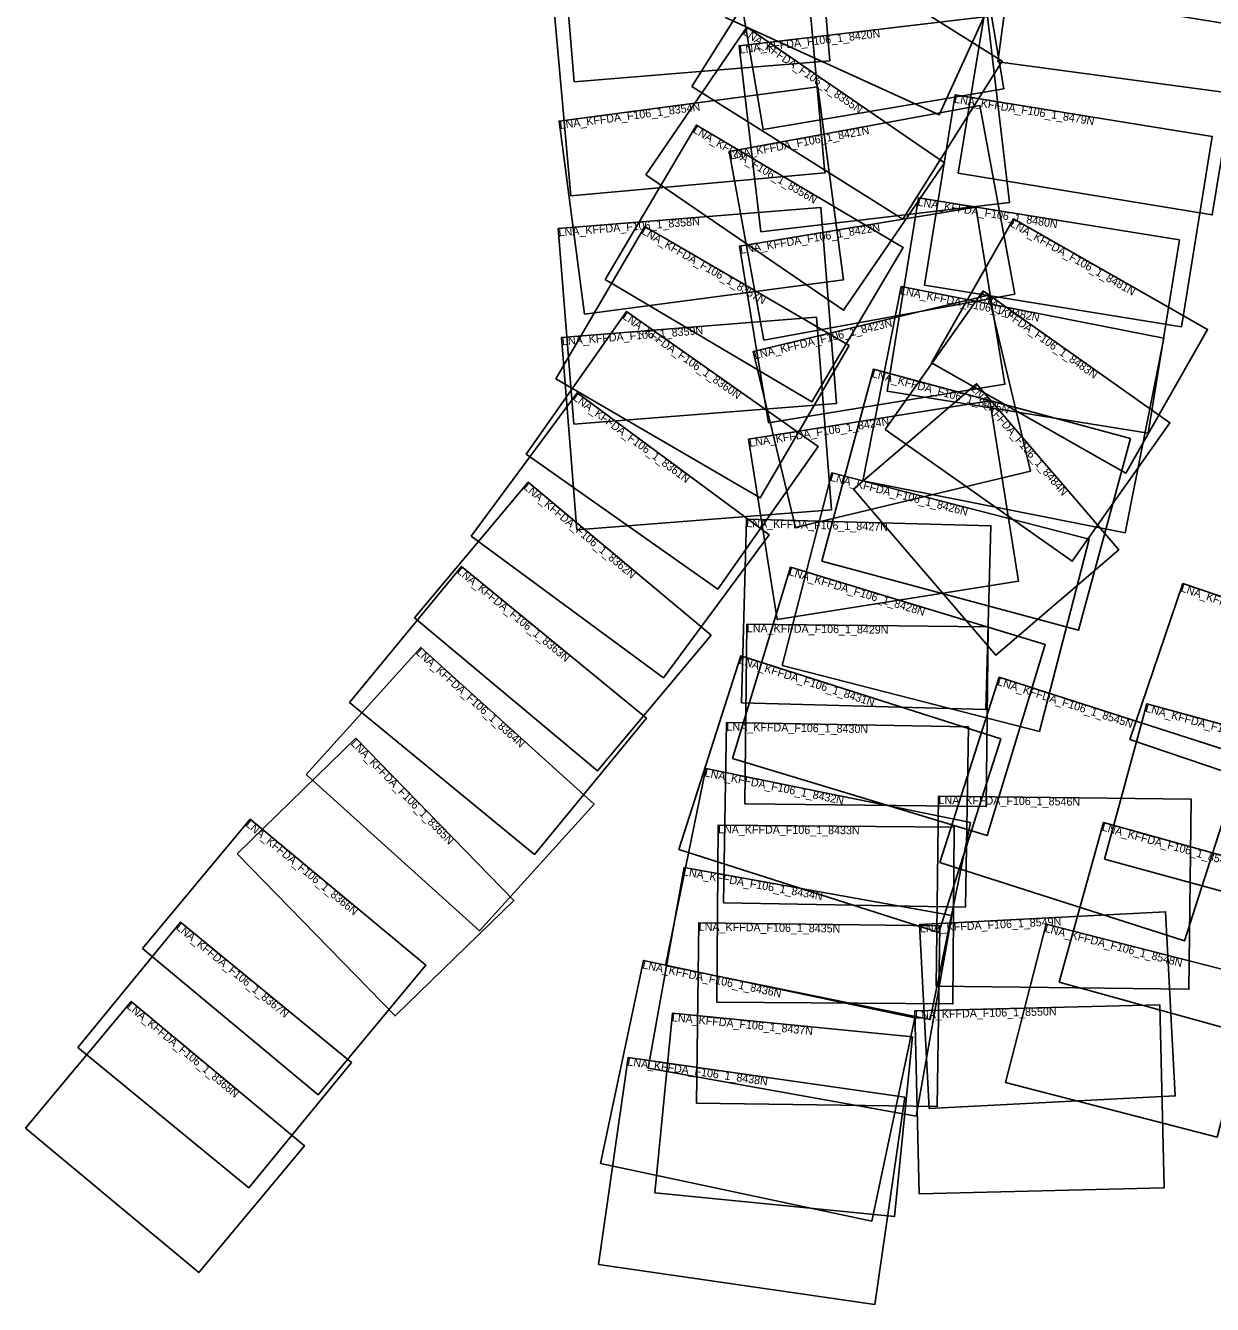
# Model space of a CAD drawing. Extents: x 400832 to 425269, y 295955 to 325775.
# Drawn here: x 400832 to 408247, y 296824 to 304816 of the extents above; entities that cross this region are included whole.
import ezdxf

# ---------------------------------------------------------------- set-up
doc = ezdxf.new("R2010")
doc.units = 0
doc.layers.add('Default', color=7, linetype='Continuous')

msp = doc.modelspace()

# ---------------------------------------------------------------- linework, layer by layer
at = {"layer": 'Default'}
for points in [[(405204.9, 304867), (405661.6, 305867.6), (406995.6, 305258.6), (406538.9, 304258.1)], [(404258.4, 304463.3), (404158.8, 305659.6), (405755.9, 305792.7), (405855.6, 304596.4)], [(406906, 304588.8), (407066.8, 305781.1), (408675.6, 305564.1), (408514.8, 304371.8)], [(405439.5, 304166.5), (405249, 305292.4), (406753.2, 305547), (406943.8, 304421)], [(404994.7, 304435.4), (405615.3, 305422.3), (406934.2, 304592.9), (406313.5, 303606)], [(404238.9, 303752.3), (404132.2, 304935.7), (405718.6, 305078.8), (405825.4, 303895.4)], [(406657.9, 303893.1), (406851.1, 305069.8), (408438.8, 304809.1), (408245.6, 303632.4)], [(404706.4, 303883), (405337.6, 304804.9), (406573.5, 303958.7), (405942.3, 303036.8)], [(405425.6, 303527.5), (405289.3, 304689.7), (406841.9, 304871.6), (406978.1, 303709.5)], [(404324.6, 303012.6), (404165.3, 304218.8), (405782.3, 304432.2), (405941.6, 303226)], [(406446.9, 303193.1), (406639.5, 304383.5), (408245.6, 304123.7), (408053.1, 302933.3)], [(405444.9, 302849), (405227.2, 304027.9), (406794, 304317.1), (407011.6, 303138.2)], [(404452.2, 303229.8), (405022.7, 304193.7), (406315, 303428.9), (405744.5, 302464.9)], [(406215.1, 302531.2), (406410.3, 303739.8), (408041, 303476.4), (407845.9, 302267.8)], [(404257, 302324.2), (404159.8, 303548.5), (405801.1, 303678.7), (405898.2, 302454.4)], [(405473.4, 302332.6), (405292.2, 303438.3), (406769.5, 303680.4), (406950.7, 302574.6)], [(406492.5, 302708.5), (407003.9, 303607.3), (408216.6, 302917.3), (407705.2, 302018.5)], [(404145, 302608.2), (404700.2, 303560.7), (405977.1, 302816.3), (405421.8, 301863.8)], [(405641.9, 301679.4), (405378.1, 302778.8), (406846.9, 303131.3), (407110.8, 302031.9)], [(406062.9, 301971), (406303.1, 303186), (407942.5, 302861.8), (407702.2, 301646.8)], [(406203.2, 302292), (406813.7, 303157.4), (407981.3, 302333.7), (407370.8, 301468.3)], [(403958.5, 302137.1), (404585.9, 303028.8), (405783.4, 302186.1), (405156, 301294.5)], [(404275.4, 301664.4), (404180.8, 302867.6), (405772.5, 302992.7), (405867, 301789.5)], [(405805.8, 301469.9), (406128.8, 302668.2), (407734.1, 302235.6), (407411.1, 301037.3)], [(406005, 301919), (406773.3, 302577.1), (407661.2, 301540.4), (406892.8, 300882.4)], [(403616.5, 301625.6), (404277.7, 302520.6), (405477.4, 301634.2), (404816.2, 300739.3)], [(405527.9, 301104.1), (405349.1, 302231.6), (406855.4, 302470.5), (407034.2, 301343)], [(405558.5, 300817.3), (405868, 302020.8), (407476.8, 301607.1), (407167.4, 300403.6)], [(403262, 301113.8), (403971.8, 301962.4), (405114.7, 301006.4), (404404.9, 300157.8)], [(405304.2, 300584.3), (405335.5, 301731.9), (406863.3, 301690.3), (406832.1, 300542.7)], [(402856, 300585.5), (403555.3, 301436.3), (404710.5, 300486.9), (404011.2, 299636.1)], [(405248.2, 300236.3), (405610.6, 301431), (407201.3, 300948.5), (406838.9, 299753.7)], [(407731.5, 300353.9), (408061.3, 301328.4), (409355.3, 300890.4), (409025.4, 299915.9)], [(405325.8, 299952.3), (405338.2, 301075.1), (406845.9, 301058.4), (406833.5, 299935.6)], [(402583.9, 300136.3), (403300.5, 300929.6), (404383.6, 299951.2), (403666.9, 299157.9)], [(404912.8, 299667.7), (405299.8, 300877.4), (406924.2, 300357.6), (406537.1, 299147.9)], [(406543.7, 299585.9), (406914.8, 300743.4), (408443.9, 300253.2), (408072.8, 299095.7)], [(407572.7, 299605.9), (407837.7, 300577.4), (409127.6, 300225.5), (408862.6, 299254)], [(405191.2, 299334.1), (405211.5, 300460.1), (406723.5, 300432.9), (406703.2, 299306.9)], [(402154.1, 299639.6), (402895.8, 300361.9), (403882, 299349.1), (403140.3, 298626.9)], [(404830.3, 298942.4), (405082, 300173.4), (406735, 299835.3), (406483.2, 298604.4)], [(406521.8, 298813), (406536.1, 300001.2), (408113.8, 299982.2), (408099.5, 298794)], [(401562.5, 299047.6), (402234.8, 299856.1), (403332.6, 298943.3), (402660.3, 298134.8)], [(405149.6, 298713.2), (405158.2, 299818.5), (406633.9, 299807.1), (406625.4, 298701.8)], [(407289.5, 298838), (407566.1, 299834.9), (408897.9, 299465.3), (408621.3, 298468.5)], [(404720.9, 298301.2), (404945.5, 299555.2), (406619.7, 299255.3), (406395.1, 298001.3)], [(401157.3, 298429.2), (401799.5, 299212), (402868.3, 298335.1), (402226.1, 297552.3)], [(405022.5, 298082.2), (405037.8, 299209.8), (406543.2, 299189.2), (406527.9, 298061.6)], [(406477.4, 298047.6), (406417.5, 299198.1), (407954.5, 299278.1), (408014.4, 298127.6)], [(406953.2, 298210.9), (407208.7, 299201.5), (408532.1, 298860), (408276.5, 297869.5)], [(404424, 297704.7), (404693.2, 298973.7), (406387.4, 298614.4), (406118.3, 297345.4)], [(400831.6, 297925.3), (401492.3, 298717.5), (402574, 297815.4), (401913.3, 297023.2)], [(406415.6, 297515.3), (406388.2, 298659.9), (407917.5, 298696.5), (407944.9, 297551.9)], [(404762.3, 297520.8), (404873.2, 298643.7), (406372.5, 298495.6), (406261.5, 297372.7)], [(404410.2, 297073.3), (404596.7, 298367.4), (406324.5, 298118.4), (406138, 296824.2)]]:
    msp.add_lwpolyline(points, close=True, dxfattribs=at)

# ---------------------------------------------------------------- texts
for s, rotation, p in [('LNA_KFFDA_F106_1_8355N', 325.59934, (405309.4, 304763.7)), ('LNA_KFFDA_F106_1_8420N', 6.68561, (405295.2, 304640)), ('LNA_KFFDA_F106_1_8354N', 7.51997, (404171.9, 304169.2)), ('LNA_KFFDA_F106_1_8479N', 350.80999, (406631.5, 304334.2)), ('LNA_KFFDA_F106_1_8356N', 329.38096, (404997.3, 304150.7)), ('LNA_KFFDA_F106_1_8421N', 10.45949, (405236.3, 303978.7)), ('LNA_KFFDA_F106_1_8480N', 350.82593, (406402.4, 303690.4)), ('LNA_KFFDA_F106_1_8358N', 4.53589, (404163.8, 303498.7)), ('LNA_KFFDA_F106_1_8481N', 330.36084, (406979.2, 303563.8)), ('LNA_KFFDA_F106_1_8357N', 329.75808, (404675.1, 303517.5)), ('LNA_KFFDA_F106_1_8422N', 9.30598, (405300.3, 303389)), ('LNA_KFFDA_F106_1_8482N', 348.81284, (406293.4, 303137)), ('LNA_KFFDA_F106_1_8483N', 324.79984, (406784.9, 303116.5)), ('LNA_KFFDA_F106_1_8360N', 324.86674, (404557.1, 302987.9)), ('LNA_KFFDA_F106_1_8423N', 13.49447, (405389.8, 302730.2)), ('LNA_KFFDA_F106_1_8359N', 4.49275, (404184.8, 302817.8)), ('LNA_KFFDA_F106_1_8425N', 344.9174, (406115.8, 302619.9)), ('LNA_KFFDA_F106_1_8484N', 310.57879, (406735.3, 302544.5)), ('LNA_KFFDA_F106_1_8361N', 323.54217, (404248, 302480.3)), ('LNA_KFFDA_F106_1_8424N', 9.00995, (405356.9, 302182.2)), ('LNA_KFFDA_F106_1_8426N', 345.5788, (405855.5, 301972.3)), ('LNA_KFFDA_F106_1_8362N', 320.08865, (403939.7, 301924)), ('LNA_KFFDA_F106_1_8427N', 358.44115, (405334.1, 301681.9)), ('LNA_KFFDA_F106_1_8363N', 320.58287, (403523.5, 301397.7)), ('LNA_KFFDA_F106_1_8428N', 343.12496, (405596.1, 301383.2)), ('LNA_KFFDA_F106_1_8540N', 341.29979, (408045.3, 301281)), ('LNA_KFFDA_F106_1_8429N', 359.36627, (405337.7, 301025.1)), ('LNA_KFFDA_F106_1_8364N', 317.90574, (403267, 300892.5)), ('LNA_KFFDA_F106_1_8431N', 342.25561, (405284.6, 300829.7)), ('LNA_KFFDA_F106_1_8545N', 342.22572, (406899.5, 300695.8)), ('LNA_KFFDA_F106_1_8543N', 344.74134, (407824.5, 300529.1)), ('LNA_KFFDA_F106_1_8430N', 358.96756, (405210.6, 300410.1)), ('LNA_KFFDA_F106_1_8365N', 314.23875, (402860, 300327)), ('LNA_KFFDA_F106_1_8432N', 348.44291, (405072, 300124.4)), ('LNA_KFFDA_F106_1_8546N', 359.3077, (406535.5, 299951.3)), ('LNA_KFFDA_F106_1_8366N', 320.25691, (402202.8, 299817.6)), ('LNA_KFFDA_F106_1_8433N', 359.55771, (405157.8, 299768.5)), ('LNA_KFFDA_F106_1_8547N', 344.49154, (407552.7, 299786.7)), ('LNA_KFFDA_F106_1_8434N', 349.84396, (404936.7, 299505.9)), ('LNA_KFFDA_F106_1_8367N', 320.6343, (401767.8, 299173.3)), ('LNA_KFFDA_F106_1_8435N', 359.21814, (405037.2, 299159.8)), ('LNA_KFFDA_F106_1_8549N', 2.98046, (406420.1, 299148.1)), ('LNA_KFFDA_F106_1_8548N', 345.53223, (407196.2, 299153.1)), ('LNA_KFFDA_F106_1_8436N', 348.02587, (404682.8, 298924.8)), ('LNA_KFFDA_F106_1_8368N', 320.17318, (401460.3, 298679.1)), ('LNA_KFFDA_F106_1_8550N', 1.37237, (406389.4, 298609.9)), ('LNA_KFFDA_F106_1_8437N', 354.3581, (404868.3, 298594)), ('LNA_KFFDA_F106_1_8438N', 351.79846, (404589.5, 298317.9))]:
    msp.add_text(s, height=50, rotation=rotation, dxfattribs=at).set_placement(p)

doc.saveas('drawing.dxf')
